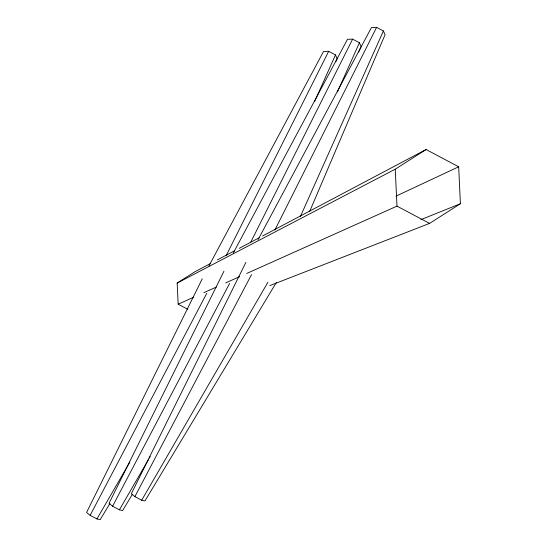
<?xml version="1.0" encoding="UTF-8"?>
<svg xmlns="http://www.w3.org/2000/svg" width="547" height="547" viewBox="0 0 547 547"><rect width="100%" height="100%" fill="white"/><g stroke="black" fill="none" stroke-linecap="round" stroke-linejoin="round"><path stroke-width="0.82" d="M335.796 61.818L337.137 58.679L335.468 54.912L328.672 51.315L323.544 51.473L208.954 265.876M358.75 51.992L361.095 46.502L359.427 42.741L352.63 39.138L347.502 39.295L233.316 252.946M309.746 211.258L385.067 34.714L383.399 30.953L376.603 27.35L371.475 27.514L258.095 239.654M314.532 101.708L335.468 54.912M337.451 91.875L359.427 42.741M300.365 216.571L383.399 30.953M202.26 278.813L86.59 512.443L90.146 515.342L96.942 518.946L100.183 519.65L109.851 503.575M223.949 271.223L109.038 503.329L112.593 506.221L119.39 509.825L122.631 510.529L132.299 494.454M245.87 262.403L131.335 493.743L134.89 496.635L141.687 500.238L144.928 500.949L276.379 282.43M226.178 255.565L328.672 51.315M250.526 242.622L352.63 39.138M274.874 230.075L376.603 27.35M90.146 515.342L206.78 293.295M112.593 506.221L229.624 283.421M134.89 496.635L251.524 274.587M96.942 518.946L129.878 462.051M119.39 509.825L148.476 459.583M149.331 458.106L150.186 456.629M141.687 500.238L267.873 282.286M187.84 309.315L178.158 304.187L177.16 283.072L194.787 271.832L210.609 263.463M177.16 283.072L395.255 169.187L426.092 149.516L458.673 166.787L460.41 203.73L429.573 223.402L269.869 285.589M217.385 259.88L234.718 250.717M239.237 248.324L259.579 237.569M262.594 235.976L426.092 149.516M396.001 196.147L458.673 166.787M178.158 304.187L193.734 297.206M203.853 292.672L216.318 287.086M225.665 282.902L239.682 276.618M246.69 273.479L396.992 206.13L429.573 223.402M420.855 219.655L460.41 203.73M395.255 169.187L396.992 206.13"/></g></svg>
